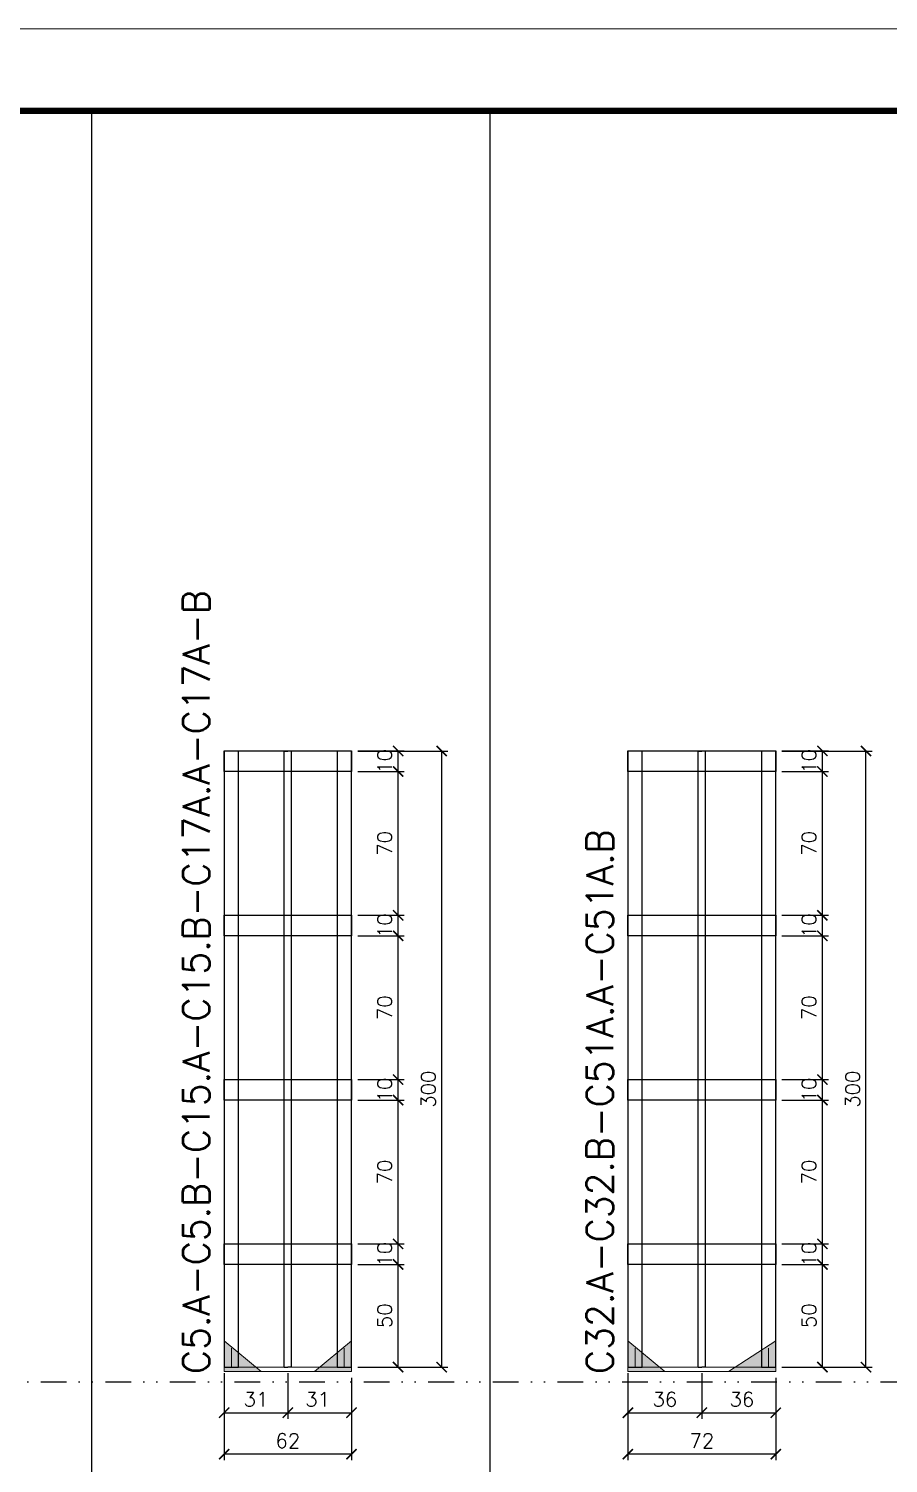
# Model space of a CAD drawing. Extents: x 2949 to 9203, y -16089 to 12527.
# Drawn here: x 8416 to 8834, y -14589 to -13890 of the extents above; entities that cross this region are included whole.
import ezdxf

# ---------------------------------------------------------------- set-up
doc = ezdxf.new("R2010")
doc.units = 0
for name, pattern in [('DASHED', [0.75, 0.5, -0.25]), ('DIVIDE2', [0.625, 0.25, -0.125, 0, -0.125, 0, -0.125]), ('HIDDEN', [0.375, 0.25, -0.125])]:
    doc.linetypes.add(name, pattern=pattern)
for name, color, linetype in [('COTA', 241, 'Continuous'), ('Nível', 160, 'Continuous'), ('SARR_2.2x10', 60, 'Continuous'), ('SARR_3.5x7', 81, 'Continuous'), ('SARR_7x7', 40, 'Continuous'), ('Texto Nível', 251, 'Continuous')]:
    doc.layers.add(name, color=color, linetype=linetype)
for name, color, linetype, lineweight in [('Folhas', 255, 'Continuous', 9), ('Madeira', 126, 'Continuous', 18), ('Sarr 2.2x7', 40, 'Continuous', 9), ('SARRAFO DE PRESSAO', 251, 'DASHED', 9), ('Texto Seção', 7, 'Continuous', 15)]:
    doc.layers.add(name, color=color, linetype=linetype, lineweight=lineweight)
doc.styles.add('REGUA-120', font='ROMANS.shx', dxfattribs={"height": 15})
doc.styles.add('ROMANS', font='romans.shx')
doc.dimstyles.new('Cota Paínel', dxfattribs={"dimtxt": 7, "dimasz": 5, "dimexe": 3, "dimexo": 3, "dimgap": 3, "dimtad": 1, "dimdec": 1, "dimzin": 12, "dimdsep": 46, "dimtxsty": 'ROMANS', "dimblk": 'ARCHTICK', "dimcen": 0, "dimclrd": 4, "dimclre": 4, "dimclrt": 1, "dimadec": 1, "dimazin": 3, "dimtfac": 1, "dimtdec": 1, "dimtmove": 0, "dimatfit": 3, "dimldrblk": 'OBLIQUE', "dimfxl": 1, "dimtolj": 1, "dimtzin": 12, "dimarcsym": 0})

# ---------------------------------------------------------------- blocks, each defined once
blk = doc.blocks.new('9999999999')
at = {"layer": 'Folhas'}
blk.add_lwpolyline([(98138.98, 34190.21), (99623.98, 34190.21), (99623.98, 35240.21), (98138.98, 35240.21)], close=True, dxfattribs=at)
at = {"layer": 'Folhas', "color": 30, "const_width": 3}
blk.add_lwpolyline([(98213.98, 34230.21), (99583.98, 34230.21), (99583.98, 35200.21), (98213.98, 35200.21)], close=True, dxfattribs=at)
blk = doc.blocks.new('_ArchTick')
at = {"color": 0, "linetype": 'ByBlock', "const_width": 0.15}
blk.add_lwpolyline([(-0.5, -0.5), (0.5, 0.5)], dxfattribs=at)
blk = doc.blocks.new('*D3347')
at = {"layer": 'COTA', "color": 4, "lineweight": -2, "transparency": 16777216}
for p, q in [((8510.83, -14560.41), (8510.83, -14587.59)), ((8572.83, -14560.41), (8572.83, -14587.59)), ((8572.83, -14584.59), (8510.83, -14584.59))]:
    blk.add_line(p, q, dxfattribs=at)
at = {"layer": 'Defpoints', "color": 0, "transparency": 16777216}
for p in [(8510.83, -14557.41), (8572.83, -14557.41), (8510.83, -14584.59)]:
    blk.add_point(p, dxfattribs=at)
at = {"layer": 'COTA', "color": 4, "lineweight": -2, "transparency": 16777216, "xscale": 5, "yscale": 5, "zscale": 5, "rotation": 180}
blk.add_blockref('_ArchTick', (8510.83, -14584.59), dxfattribs=at)
at = {"layer": 'COTA', "color": 4, "lineweight": -2, "transparency": 16777216, "xscale": 5, "yscale": 5, "zscale": 5}
blk.add_blockref('_ArchTick', (8572.83, -14584.59), dxfattribs=at)
at = {"layer": 'COTA', "color": 1, "transparency": 16777216, "insert": (8541.83, -14578.09), "char_height": 7, "attachment_point": 5, "style": 'ROMANS'}
blk.add_mtext('\\A1;62', dxfattribs=at)
blk = doc.blocks.new('_Oblique')
at = {"color": 0, "linetype": 'ByBlock', "lineweight": -2}
blk.add_line((-0.5, -0.5), (0.5, 0.5), dxfattribs=at)
blk = doc.blocks.new('*D3348')
at = {"layer": 'COTA', "color": 4, "lineweight": -2, "transparency": 16777216}
for p, q in [((8541.83, -14545.21), (8541.83, -14567.41)), ((8572.83, -14547.41), (8572.83, -14567.41)), ((8541.83, -14564.41), (8572.83, -14564.41))]:
    blk.add_line(p, q, dxfattribs=at)
at = {"layer": 'Defpoints', "color": 0, "transparency": 16777216}
for p in [(8541.83, -14542.21), (8572.83, -14544.41), (8572.83, -14564.41)]:
    blk.add_point(p, dxfattribs=at)
at = {"layer": 'COTA', "color": 4, "lineweight": -2, "transparency": 16777216, "xscale": 5, "yscale": 5, "zscale": 5, "rotation": 180}
blk.add_blockref('_ArchTick', (8541.83, -14564.41), dxfattribs=at)
at = {"layer": 'COTA', "color": 4, "lineweight": -2, "transparency": 16777216, "xscale": 5, "yscale": 5, "zscale": 5}
blk.add_blockref('_ArchTick', (8572.83, -14564.41), dxfattribs=at)
at = {"layer": 'COTA', "color": 1, "transparency": 16777216, "insert": (8556.33, -14557.91), "char_height": 7, "attachment_point": 5, "style": 'ROMANS'}
blk.add_mtext('\\A1;31', dxfattribs=at)
blk = doc.blocks.new('*D3349')
at = {"layer": 'COTA', "color": 4, "lineweight": -2, "transparency": 16777216}
for p, q in [((8510.83, -14545.21), (8510.83, -14567.41)), ((8541.83, -14545.21), (8541.83, -14567.41)), ((8510.83, -14564.41), (8541.83, -14564.41))]:
    blk.add_line(p, q, dxfattribs=at)
at = {"layer": 'Defpoints', "color": 0, "transparency": 16777216}
for p in [(8510.83, -14542.21), (8541.83, -14542.21), (8541.83, -14564.41)]:
    blk.add_point(p, dxfattribs=at)
at = {"layer": 'COTA', "color": 4, "lineweight": -2, "transparency": 16777216, "xscale": 5, "yscale": 5, "zscale": 5, "rotation": 180}
blk.add_blockref('_ArchTick', (8510.83, -14564.41), dxfattribs=at)
at = {"layer": 'COTA', "color": 4, "lineweight": -2, "transparency": 16777216, "xscale": 5, "yscale": 5, "zscale": 5}
blk.add_blockref('_ArchTick', (8541.83, -14564.41), dxfattribs=at)
at = {"layer": 'COTA', "color": 1, "transparency": 16777216, "insert": (8526.33, -14557.91), "char_height": 7, "attachment_point": 5, "style": 'ROMANS'}
blk.add_mtext('\\A1;31', dxfattribs=at)
blk = doc.blocks.new('*D3350')
at = {"layer": 'COTA', "color": 4, "lineweight": -2, "transparency": 16777216}
for p, q in [((8575.83, -14492.21), (8598.52, -14492.21)), ((8595.52, -14542.21), (8595.52, -14492.21)), ((8575.83, -14542.21), (8598.52, -14542.21))]:
    blk.add_line(p, q, dxfattribs=at)
at = {"layer": 'Defpoints', "color": 0, "transparency": 16777216}
for p in [(8572.83, -14492.21), (8595.52, -14492.21), (8572.83, -14542.21)]:
    blk.add_point(p, dxfattribs=at)
at = {"layer": 'COTA', "color": 4, "lineweight": -2, "transparency": 16777216, "xscale": 5, "yscale": 5, "zscale": 5}
for p, rotation in [((8595.52, -14492.21), 90), ((8595.52, -14542.21), 270)]:
    blk.add_blockref('_ArchTick', p, dxfattribs=dict(at, rotation=rotation))
at = {"layer": 'COTA', "color": 1, "transparency": 16777216, "insert": (8589.02, -14517.21), "char_height": 7, "attachment_point": 5, "rotation": 90, "style": 'ROMANS'}
blk.add_mtext('\\A1;50', dxfattribs=at)
blk = doc.blocks.new('*D3351')
at = {"layer": 'COTA', "color": 4, "lineweight": -2, "transparency": 16777216}
for p, q in [((8575.83, -14482.21), (8598.52, -14482.21)), ((8595.52, -14492.21), (8595.52, -14482.21)), ((8575.83, -14492.21), (8598.52, -14492.21))]:
    blk.add_line(p, q, dxfattribs=at)
at = {"layer": 'Defpoints', "color": 0, "transparency": 16777216}
for p in [(8572.83, -14482.21), (8595.52, -14482.21), (8572.83, -14492.21)]:
    blk.add_point(p, dxfattribs=at)
at = {"layer": 'COTA', "color": 4, "lineweight": -2, "transparency": 16777216, "xscale": 5, "yscale": 5, "zscale": 5}
for p, rotation in [((8595.52, -14482.21), 90), ((8595.52, -14492.21), 270)]:
    blk.add_blockref('_ArchTick', p, dxfattribs=dict(at, rotation=rotation))
at = {"layer": 'COTA', "color": 1, "transparency": 16777216, "insert": (8589.02, -14487.21), "char_height": 7, "attachment_point": 5, "rotation": 90, "style": 'ROMANS'}
blk.add_mtext('\\A1;10', dxfattribs=at)
blk = doc.blocks.new('*D3352')
at = {"layer": 'COTA', "color": 4, "lineweight": -2, "transparency": 16777216}
for p, q in [((8575.83, -14412.21), (8598.52, -14412.21)), ((8595.52, -14482.21), (8595.52, -14412.21)), ((8575.83, -14482.21), (8598.52, -14482.21))]:
    blk.add_line(p, q, dxfattribs=at)
at = {"layer": 'Defpoints', "color": 0, "transparency": 16777216}
for p in [(8572.83, -14412.21), (8595.52, -14412.21), (8572.83, -14482.21)]:
    blk.add_point(p, dxfattribs=at)
at = {"layer": 'COTA', "color": 4, "lineweight": -2, "transparency": 16777216, "xscale": 5, "yscale": 5, "zscale": 5}
for p, rotation in [((8595.52, -14412.21), 90), ((8595.52, -14482.21), 270)]:
    blk.add_blockref('_ArchTick', p, dxfattribs=dict(at, rotation=rotation))
at = {"layer": 'COTA', "color": 1, "transparency": 16777216, "insert": (8589.02, -14447.21), "char_height": 7, "attachment_point": 5, "rotation": 90, "style": 'ROMANS'}
blk.add_mtext('\\A1;70', dxfattribs=at)
blk = doc.blocks.new('*D3353')
at = {"layer": 'COTA', "color": 4, "lineweight": -2, "transparency": 16777216}
for p, q in [((8575.83, -14402.21), (8598.52, -14402.21)), ((8595.52, -14412.21), (8595.52, -14402.21)), ((8575.83, -14412.21), (8598.52, -14412.21))]:
    blk.add_line(p, q, dxfattribs=at)
at = {"layer": 'Defpoints', "color": 0, "transparency": 16777216}
for p in [(8572.83, -14402.21), (8595.52, -14402.21), (8572.83, -14412.21)]:
    blk.add_point(p, dxfattribs=at)
at = {"layer": 'COTA', "color": 4, "lineweight": -2, "transparency": 16777216, "xscale": 5, "yscale": 5, "zscale": 5}
for p, rotation in [((8595.52, -14402.21), 90), ((8595.52, -14412.21), 270)]:
    blk.add_blockref('_ArchTick', p, dxfattribs=dict(at, rotation=rotation))
at = {"layer": 'COTA', "color": 1, "transparency": 16777216, "insert": (8589.02, -14407.21), "char_height": 7, "attachment_point": 5, "rotation": 90, "style": 'ROMANS'}
blk.add_mtext('\\A1;10', dxfattribs=at)
blk = doc.blocks.new('*D3354')
at = {"layer": 'COTA', "color": 4, "lineweight": -2, "transparency": 16777216}
for p, q in [((8575.83, -14332.21), (8598.52, -14332.21)), ((8595.52, -14402.21), (8595.52, -14332.21)), ((8575.83, -14402.21), (8598.52, -14402.21))]:
    blk.add_line(p, q, dxfattribs=at)
at = {"layer": 'Defpoints', "color": 0, "transparency": 16777216}
for p in [(8572.83, -14332.21), (8595.52, -14332.21), (8572.83, -14402.21)]:
    blk.add_point(p, dxfattribs=at)
at = {"layer": 'COTA', "color": 4, "lineweight": -2, "transparency": 16777216, "xscale": 5, "yscale": 5, "zscale": 5}
for p, rotation in [((8595.52, -14332.21), 90), ((8595.52, -14402.21), 270)]:
    blk.add_blockref('_ArchTick', p, dxfattribs=dict(at, rotation=rotation))
at = {"layer": 'COTA', "color": 1, "transparency": 16777216, "insert": (8589.02, -14367.21), "char_height": 7, "attachment_point": 5, "rotation": 90, "style": 'ROMANS'}
blk.add_mtext('\\A1;70', dxfattribs=at)
blk = doc.blocks.new('*D3355')
at = {"layer": 'COTA', "color": 4, "lineweight": -2, "transparency": 16777216}
for p, q in [((8575.83, -14322.21), (8598.52, -14322.21)), ((8595.52, -14332.21), (8595.52, -14322.21)), ((8575.83, -14332.21), (8598.52, -14332.21))]:
    blk.add_line(p, q, dxfattribs=at)
at = {"layer": 'Defpoints', "color": 0, "transparency": 16777216}
for p in [(8572.83, -14322.21), (8595.52, -14322.21), (8572.83, -14332.21)]:
    blk.add_point(p, dxfattribs=at)
at = {"layer": 'COTA', "color": 4, "lineweight": -2, "transparency": 16777216, "xscale": 5, "yscale": 5, "zscale": 5}
for p, rotation in [((8595.52, -14322.21), 90), ((8595.52, -14332.21), 270)]:
    blk.add_blockref('_ArchTick', p, dxfattribs=dict(at, rotation=rotation))
at = {"layer": 'COTA', "color": 1, "transparency": 16777216, "insert": (8589.02, -14327.21), "char_height": 7, "attachment_point": 5, "rotation": 90, "style": 'ROMANS'}
blk.add_mtext('\\A1;10', dxfattribs=at)
blk = doc.blocks.new('*D3356')
at = {"layer": 'COTA', "color": 4, "lineweight": -2, "transparency": 16777216}
for p, q in [((8575.83, -14252.21), (8598.52, -14252.21)), ((8595.52, -14322.21), (8595.52, -14252.21)), ((8575.83, -14322.21), (8598.52, -14322.21))]:
    blk.add_line(p, q, dxfattribs=at)
at = {"layer": 'Defpoints', "color": 0, "transparency": 16777216}
for p in [(8572.83, -14252.21), (8595.52, -14252.21), (8572.83, -14322.21)]:
    blk.add_point(p, dxfattribs=at)
at = {"layer": 'COTA', "color": 4, "lineweight": -2, "transparency": 16777216, "xscale": 5, "yscale": 5, "zscale": 5}
for p, rotation in [((8595.52, -14252.21), 90), ((8595.52, -14322.21), 270)]:
    blk.add_blockref('_ArchTick', p, dxfattribs=dict(at, rotation=rotation))
at = {"layer": 'COTA', "color": 1, "transparency": 16777216, "insert": (8589.02, -14287.21), "char_height": 7, "attachment_point": 5, "rotation": 90, "style": 'ROMANS'}
blk.add_mtext('\\A1;70', dxfattribs=at)
blk = doc.blocks.new('*D3357')
at = {"layer": 'COTA', "color": 4, "lineweight": -2, "transparency": 16777216}
for p, q in [((8575.83, -14242.21), (8619.74, -14242.21)), ((8616.74, -14542.25), (8616.74, -14242.21)), ((8575.83, -14542.25), (8619.74, -14542.25))]:
    blk.add_line(p, q, dxfattribs=at)
at = {"layer": 'Defpoints', "color": 0, "transparency": 16777216}
for p in [(8572.83, -14242.21), (8616.74, -14242.21), (8572.83, -14542.25)]:
    blk.add_point(p, dxfattribs=at)
at = {"layer": 'COTA', "color": 4, "lineweight": -2, "transparency": 16777216, "xscale": 5, "yscale": 5, "zscale": 5}
for p, rotation in [((8616.74, -14242.21), 90), ((8616.74, -14542.25), 270)]:
    blk.add_blockref('_ArchTick', p, dxfattribs=dict(at, rotation=rotation))
at = {"layer": 'COTA', "color": 1, "transparency": 16777216, "insert": (8610.24, -14406.91), "char_height": 7, "attachment_point": 5, "rotation": 90, "style": 'ROMANS'}
blk.add_mtext('\\A1;300', dxfattribs=at)
blk = doc.blocks.new('*D3358')
at = {"layer": 'COTA', "color": 4, "lineweight": -2, "transparency": 16777216}
for p, q in [((8575.83, -14242.18), (8598.52, -14242.18)), ((8595.52, -14252.18), (8595.52, -14242.18)), ((8575.83, -14252.18), (8598.52, -14252.18))]:
    blk.add_line(p, q, dxfattribs=at)
at = {"layer": 'Defpoints', "color": 0, "transparency": 16777216}
for p in [(8572.83, -14242.18), (8595.52, -14242.18), (8572.83, -14252.18)]:
    blk.add_point(p, dxfattribs=at)
at = {"layer": 'COTA', "color": 4, "lineweight": -2, "transparency": 16777216, "xscale": 5, "yscale": 5, "zscale": 5}
for p, rotation in [((8595.52, -14242.18), 90), ((8595.52, -14252.18), 270)]:
    blk.add_blockref('_ArchTick', p, dxfattribs=dict(at, rotation=rotation))
at = {"layer": 'COTA', "color": 1, "transparency": 16777216, "insert": (8589.02, -14247.18), "char_height": 7, "attachment_point": 5, "rotation": 90, "style": 'ROMANS'}
blk.add_mtext('\\A1;10', dxfattribs=at)
blk = doc.blocks.new('*D3359')
at = {"layer": 'COTA', "color": 4, "lineweight": -2, "transparency": 16777216}
for p, q in [((8707.39, -14560.41), (8707.39, -14587.59)), ((8779.39, -14560.41), (8779.39, -14587.59)), ((8779.39, -14584.59), (8707.39, -14584.59))]:
    blk.add_line(p, q, dxfattribs=at)
at = {"layer": 'Defpoints', "color": 0, "transparency": 16777216}
for p in [(8707.39, -14557.41), (8779.39, -14557.41), (8707.39, -14584.59)]:
    blk.add_point(p, dxfattribs=at)
at = {"layer": 'COTA', "color": 4, "lineweight": -2, "transparency": 16777216, "xscale": 5, "yscale": 5, "zscale": 5, "rotation": 180}
blk.add_blockref('_ArchTick', (8707.39, -14584.59), dxfattribs=at)
at = {"layer": 'COTA', "color": 4, "lineweight": -2, "transparency": 16777216, "xscale": 5, "yscale": 5, "zscale": 5}
blk.add_blockref('_ArchTick', (8779.39, -14584.59), dxfattribs=at)
at = {"layer": 'COTA', "color": 1, "transparency": 16777216, "insert": (8743.39, -14578.09), "char_height": 7, "attachment_point": 5, "style": 'ROMANS'}
blk.add_mtext('\\A1;72', dxfattribs=at)
blk = doc.blocks.new('*D3360')
at = {"layer": 'COTA', "color": 4, "lineweight": -2, "transparency": 16777216}
for p, q in [((8743.39, -14545.21), (8743.39, -14567.41)), ((8779.39, -14547.41), (8779.39, -14567.41)), ((8743.39, -14564.41), (8779.39, -14564.41))]:
    blk.add_line(p, q, dxfattribs=at)
at = {"layer": 'Defpoints', "color": 0, "transparency": 16777216}
for p in [(8743.39, -14542.21), (8779.39, -14544.41), (8779.39, -14564.41)]:
    blk.add_point(p, dxfattribs=at)
at = {"layer": 'COTA', "color": 4, "lineweight": -2, "transparency": 16777216, "xscale": 5, "yscale": 5, "zscale": 5, "rotation": 180}
blk.add_blockref('_ArchTick', (8743.39, -14564.41), dxfattribs=at)
at = {"layer": 'COTA', "color": 4, "lineweight": -2, "transparency": 16777216, "xscale": 5, "yscale": 5, "zscale": 5}
blk.add_blockref('_ArchTick', (8779.39, -14564.41), dxfattribs=at)
at = {"layer": 'COTA', "color": 1, "transparency": 16777216, "insert": (8762.89, -14557.91), "char_height": 7, "attachment_point": 5, "style": 'ROMANS'}
blk.add_mtext('\\A1;36', dxfattribs=at)
blk = doc.blocks.new('*D3361')
at = {"layer": 'COTA', "color": 4, "lineweight": -2, "transparency": 16777216}
for p, q in [((8707.39, -14545.21), (8707.39, -14567.41)), ((8743.39, -14545.21), (8743.39, -14567.41)), ((8707.39, -14564.41), (8743.39, -14564.41))]:
    blk.add_line(p, q, dxfattribs=at)
at = {"layer": 'Defpoints', "color": 0, "transparency": 16777216}
for p in [(8707.39, -14542.21), (8743.39, -14542.21), (8743.39, -14564.41)]:
    blk.add_point(p, dxfattribs=at)
at = {"layer": 'COTA', "color": 4, "lineweight": -2, "transparency": 16777216, "xscale": 5, "yscale": 5, "zscale": 5, "rotation": 180}
blk.add_blockref('_ArchTick', (8707.39, -14564.41), dxfattribs=at)
at = {"layer": 'COTA', "color": 4, "lineweight": -2, "transparency": 16777216, "xscale": 5, "yscale": 5, "zscale": 5}
blk.add_blockref('_ArchTick', (8743.39, -14564.41), dxfattribs=at)
at = {"layer": 'COTA', "color": 1, "transparency": 16777216, "insert": (8725.39, -14557.91), "char_height": 7, "attachment_point": 5, "style": 'ROMANS'}
blk.add_mtext('\\A1;36', dxfattribs=at)
blk = doc.blocks.new('*D3362')
at = {"layer": 'COTA', "color": 4, "lineweight": -2, "transparency": 16777216}
for p, q in [((8782.39, -14492.21), (8805.09, -14492.21)), ((8802.09, -14542.21), (8802.09, -14492.21)), ((8782.39, -14542.21), (8805.09, -14542.21))]:
    blk.add_line(p, q, dxfattribs=at)
at = {"layer": 'Defpoints', "color": 0, "transparency": 16777216}
for p in [(8779.39, -14492.21), (8802.09, -14492.21), (8779.39, -14542.21)]:
    blk.add_point(p, dxfattribs=at)
at = {"layer": 'COTA', "color": 4, "lineweight": -2, "transparency": 16777216, "xscale": 5, "yscale": 5, "zscale": 5}
for p, rotation in [((8802.09, -14492.21), 90), ((8802.09, -14542.21), 270)]:
    blk.add_blockref('_ArchTick', p, dxfattribs=dict(at, rotation=rotation))
at = {"layer": 'COTA', "color": 1, "transparency": 16777216, "insert": (8795.59, -14517.21), "char_height": 7, "attachment_point": 5, "rotation": 90, "style": 'ROMANS'}
blk.add_mtext('\\A1;50', dxfattribs=at)
blk = doc.blocks.new('*D3363')
at = {"layer": 'COTA', "color": 4, "lineweight": -2, "transparency": 16777216}
for p, q in [((8782.39, -14482.21), (8805.09, -14482.21)), ((8802.09, -14492.21), (8802.09, -14482.21)), ((8782.39, -14492.21), (8805.09, -14492.21))]:
    blk.add_line(p, q, dxfattribs=at)
at = {"layer": 'Defpoints', "color": 0, "transparency": 16777216}
for p in [(8779.39, -14482.21), (8802.09, -14482.21), (8779.39, -14492.21)]:
    blk.add_point(p, dxfattribs=at)
at = {"layer": 'COTA', "color": 4, "lineweight": -2, "transparency": 16777216, "xscale": 5, "yscale": 5, "zscale": 5}
for p, rotation in [((8802.09, -14482.21), 90), ((8802.09, -14492.21), 270)]:
    blk.add_blockref('_ArchTick', p, dxfattribs=dict(at, rotation=rotation))
at = {"layer": 'COTA', "color": 1, "transparency": 16777216, "insert": (8795.59, -14487.21), "char_height": 7, "attachment_point": 5, "rotation": 90, "style": 'ROMANS'}
blk.add_mtext('\\A1;10', dxfattribs=at)
blk = doc.blocks.new('*D3364')
at = {"layer": 'COTA', "color": 4, "lineweight": -2, "transparency": 16777216}
for p, q in [((8782.39, -14412.21), (8805.09, -14412.21)), ((8802.09, -14482.21), (8802.09, -14412.21)), ((8782.39, -14482.21), (8805.09, -14482.21))]:
    blk.add_line(p, q, dxfattribs=at)
at = {"layer": 'Defpoints', "color": 0, "transparency": 16777216}
for p in [(8779.39, -14412.21), (8802.09, -14412.21), (8779.39, -14482.21)]:
    blk.add_point(p, dxfattribs=at)
at = {"layer": 'COTA', "color": 4, "lineweight": -2, "transparency": 16777216, "xscale": 5, "yscale": 5, "zscale": 5}
for p, rotation in [((8802.09, -14412.21), 90), ((8802.09, -14482.21), 270)]:
    blk.add_blockref('_ArchTick', p, dxfattribs=dict(at, rotation=rotation))
at = {"layer": 'COTA', "color": 1, "transparency": 16777216, "insert": (8795.59, -14447.21), "char_height": 7, "attachment_point": 5, "rotation": 90, "style": 'ROMANS'}
blk.add_mtext('\\A1;70', dxfattribs=at)
blk = doc.blocks.new('*D3365')
at = {"layer": 'COTA', "color": 4, "lineweight": -2, "transparency": 16777216}
for p, q in [((8782.39, -14402.21), (8805.09, -14402.21)), ((8802.09, -14412.21), (8802.09, -14402.21)), ((8782.39, -14412.21), (8805.09, -14412.21))]:
    blk.add_line(p, q, dxfattribs=at)
at = {"layer": 'Defpoints', "color": 0, "transparency": 16777216}
for p in [(8779.39, -14402.21), (8802.09, -14402.21), (8779.39, -14412.21)]:
    blk.add_point(p, dxfattribs=at)
at = {"layer": 'COTA', "color": 4, "lineweight": -2, "transparency": 16777216, "xscale": 5, "yscale": 5, "zscale": 5}
for p, rotation in [((8802.09, -14402.21), 90), ((8802.09, -14412.21), 270)]:
    blk.add_blockref('_ArchTick', p, dxfattribs=dict(at, rotation=rotation))
at = {"layer": 'COTA', "color": 1, "transparency": 16777216, "insert": (8795.59, -14407.21), "char_height": 7, "attachment_point": 5, "rotation": 90, "style": 'ROMANS'}
blk.add_mtext('\\A1;10', dxfattribs=at)
blk = doc.blocks.new('*D3366')
at = {"layer": 'COTA', "color": 4, "lineweight": -2, "transparency": 16777216}
for p, q in [((8782.39, -14332.21), (8805.09, -14332.21)), ((8802.09, -14402.21), (8802.09, -14332.21)), ((8782.39, -14402.21), (8805.09, -14402.21))]:
    blk.add_line(p, q, dxfattribs=at)
at = {"layer": 'Defpoints', "color": 0, "transparency": 16777216}
for p in [(8779.39, -14332.21), (8802.09, -14332.21), (8779.39, -14402.21)]:
    blk.add_point(p, dxfattribs=at)
at = {"layer": 'COTA', "color": 4, "lineweight": -2, "transparency": 16777216, "xscale": 5, "yscale": 5, "zscale": 5}
for p, rotation in [((8802.09, -14332.21), 90), ((8802.09, -14402.21), 270)]:
    blk.add_blockref('_ArchTick', p, dxfattribs=dict(at, rotation=rotation))
at = {"layer": 'COTA', "color": 1, "transparency": 16777216, "insert": (8795.59, -14367.21), "char_height": 7, "attachment_point": 5, "rotation": 90, "style": 'ROMANS'}
blk.add_mtext('\\A1;70', dxfattribs=at)
blk = doc.blocks.new('*D3367')
at = {"layer": 'COTA', "color": 4, "lineweight": -2, "transparency": 16777216}
for p, q in [((8782.39, -14322.21), (8805.09, -14322.21)), ((8802.09, -14332.21), (8802.09, -14322.21)), ((8782.39, -14332.21), (8805.09, -14332.21))]:
    blk.add_line(p, q, dxfattribs=at)
at = {"layer": 'Defpoints', "color": 0, "transparency": 16777216}
for p in [(8779.39, -14322.21), (8802.09, -14322.21), (8779.39, -14332.21)]:
    blk.add_point(p, dxfattribs=at)
at = {"layer": 'COTA', "color": 4, "lineweight": -2, "transparency": 16777216, "xscale": 5, "yscale": 5, "zscale": 5}
for p, rotation in [((8802.09, -14322.21), 90), ((8802.09, -14332.21), 270)]:
    blk.add_blockref('_ArchTick', p, dxfattribs=dict(at, rotation=rotation))
at = {"layer": 'COTA', "color": 1, "transparency": 16777216, "insert": (8795.59, -14327.21), "char_height": 7, "attachment_point": 5, "rotation": 90, "style": 'ROMANS'}
blk.add_mtext('\\A1;10', dxfattribs=at)
blk = doc.blocks.new('*D3368')
at = {"layer": 'COTA', "color": 4, "lineweight": -2, "transparency": 16777216}
for p, q in [((8782.39, -14252.21), (8805.09, -14252.21)), ((8802.09, -14322.21), (8802.09, -14252.21)), ((8782.39, -14322.21), (8805.09, -14322.21))]:
    blk.add_line(p, q, dxfattribs=at)
at = {"layer": 'Defpoints', "color": 0, "transparency": 16777216}
for p in [(8779.39, -14252.21), (8802.09, -14252.21), (8779.39, -14322.21)]:
    blk.add_point(p, dxfattribs=at)
at = {"layer": 'COTA', "color": 4, "lineweight": -2, "transparency": 16777216, "xscale": 5, "yscale": 5, "zscale": 5}
for p, rotation in [((8802.09, -14252.21), 90), ((8802.09, -14322.21), 270)]:
    blk.add_blockref('_ArchTick', p, dxfattribs=dict(at, rotation=rotation))
at = {"layer": 'COTA', "color": 1, "transparency": 16777216, "insert": (8795.59, -14287.21), "char_height": 7, "attachment_point": 5, "rotation": 90, "style": 'ROMANS'}
blk.add_mtext('\\A1;70', dxfattribs=at)
blk = doc.blocks.new('*D3369')
at = {"layer": 'COTA', "color": 4, "lineweight": -2, "transparency": 16777216}
for p, q in [((8782.39, -14242.21), (8826.31, -14242.21)), ((8823.31, -14542.25), (8823.31, -14242.21)), ((8782.39, -14542.25), (8826.31, -14542.25))]:
    blk.add_line(p, q, dxfattribs=at)
at = {"layer": 'Defpoints', "color": 0, "transparency": 16777216}
for p in [(8779.39, -14242.21), (8823.31, -14242.21), (8779.39, -14542.25)]:
    blk.add_point(p, dxfattribs=at)
at = {"layer": 'COTA', "color": 4, "lineweight": -2, "transparency": 16777216, "xscale": 5, "yscale": 5, "zscale": 5}
for p, rotation in [((8823.31, -14242.21), 90), ((8823.31, -14542.25), 270)]:
    blk.add_blockref('_ArchTick', p, dxfattribs=dict(at, rotation=rotation))
at = {"layer": 'COTA', "color": 1, "transparency": 16777216, "insert": (8816.81, -14406.91), "char_height": 7, "attachment_point": 5, "rotation": 90, "style": 'ROMANS'}
blk.add_mtext('\\A1;300', dxfattribs=at)
blk = doc.blocks.new('*D3370')
at = {"layer": 'COTA', "color": 4, "lineweight": -2, "transparency": 16777216}
for p, q in [((8782.39, -14242.18), (8805.09, -14242.18)), ((8802.09, -14252.18), (8802.09, -14242.18)), ((8782.39, -14252.18), (8805.09, -14252.18))]:
    blk.add_line(p, q, dxfattribs=at)
at = {"layer": 'Defpoints', "color": 0, "transparency": 16777216}
for p in [(8779.39, -14242.18), (8802.09, -14242.18), (8779.39, -14252.18)]:
    blk.add_point(p, dxfattribs=at)
at = {"layer": 'COTA', "color": 4, "lineweight": -2, "transparency": 16777216, "xscale": 5, "yscale": 5, "zscale": 5}
for p, rotation in [((8802.09, -14242.18), 90), ((8802.09, -14252.18), 270)]:
    blk.add_blockref('_ArchTick', p, dxfattribs=dict(at, rotation=rotation))
at = {"layer": 'COTA', "color": 1, "transparency": 16777216, "insert": (8795.59, -14247.18), "char_height": 7, "attachment_point": 5, "rotation": 90, "style": 'ROMANS'}
blk.add_mtext('\\A1;10', dxfattribs=at)

msp = doc.modelspace()

# ---------------------------------------------------------------- hatches: boundary and pattern name
at = {"layer": 'Madeira'}
h = msp.add_hatch(color=252, dxfattribs=at)
h.dxf.hatch_style = 2
h.paths.add_polyline_path([(8510.83, -14529.41), (8510.83, -14544.41), (8528.83, -14544.41)])
h = msp.add_hatch(color=252, dxfattribs=at)
h.dxf.hatch_style = 2
h.paths.add_polyline_path([(8572.83, -14529.41), (8572.83, -14544.41), (8554.83, -14544.41)])
h = msp.add_hatch(color=252, dxfattribs=at)
h.dxf.hatch_style = 2
h.paths.add_polyline_path([(8707.39, -14529.41), (8707.39, -14544.41), (8725.39, -14544.41)])
h = msp.add_hatch(color=252, dxfattribs=at)
h.dxf.hatch_style = 2
h.paths.add_polyline_path([(8779.39, -14529.41), (8779.39, -14544.41), (8756.39, -14544.41)])

# ---------------------------------------------------------------- linework, layer by layer
at = {"layer": 'Madeira', "color": 1, "linetype": 'HIDDEN'}
for p, q in [((8514.33, -14532.91), (8514.33, -14542.21)), ((8514.33, -14532.91), (8514.33, -14542.21)), ((8517.83, -14536.41), (8517.83, -14542.21)), ((8569.33, -14532.91), (8569.33, -14542.21)), ((8569.33, -14532.91), (8569.33, -14542.21)), ((8710.89, -14532.91), (8710.89, -14542.21)), ((8710.89, -14532.91), (8710.89, -14542.21)), ((8714.39, -14536.41), (8714.39, -14542.21)), ((8775.89, -14532.91), (8775.89, -14542.21)), ((8775.89, -14532.91), (8775.89, -14542.21)), ((8520.66, -14542.21), (8510.83, -14542.21)), ((8520.66, -14542.21), (8510.83, -14542.21)), ((8526.63, -14542.21), (8510.83, -14542.21)), ((8557.03, -14542.21), (8572.83, -14542.21)), ((8562.99, -14542.21), (8572.83, -14542.21)), ((8562.99, -14542.21), (8572.83, -14542.21)), ((8717.22, -14542.21), (8707.39, -14542.21)), ((8717.22, -14542.21), (8707.39, -14542.21)), ((8723.19, -14542.21), (8707.39, -14542.21)), ((8763.59, -14542.21), (8779.39, -14542.21)), ((8769.56, -14542.21), (8779.39, -14542.21)), ((8769.56, -14542.21), (8779.39, -14542.21))]:
    msp.add_line(p, q, dxfattribs=at)
at = {"layer": 'Madeira'}
for p, q in [((8510.83, -14542.21), (8510.83, -14544.41)), ((8510.83, -14542.21), (8510.83, -14544.41)), ((8510.83, -14542.21), (8510.83, -14544.41)), ((8707.39, -14542.21), (8707.39, -14544.41)), ((8707.39, -14542.21), (8707.39, -14544.41)), ((8707.39, -14542.21), (8707.39, -14544.41))]:
    msp.add_line(p, q, dxfattribs=at)
at = {"layer": 'Madeira', "color": 0}
for points in [[(8510.83, -14529.41), (8510.83, -14544.41), (8528.83, -14544.41), (8510.83, -14529.41)], [(8572.83, -14529.41), (8572.83, -14544.41), (8554.83, -14544.41), (8572.83, -14529.41)], [(8707.39, -14529.41), (8707.39, -14544.41), (8725.39, -14544.41), (8707.39, -14529.41)], [(8779.39, -14529.41), (8779.39, -14544.41), (8756.39, -14544.41), (8779.39, -14529.41)]]:
    msp.add_lwpolyline(points, dxfattribs=at)
at = {"layer": 'Nível', "color": 4, "linetype": 'DIVIDE2', "ltscale": 50}
msp.add_line((7792.53, -14549.41), (9162.53, -14549.41), dxfattribs=at)
at = {"layer": 'Sarr 2.2x7'}
for points in [[(8572.83, -14542.21), (8510.83, -14542.21), (8510.83, -14544.41), (8572.83, -14544.41)], [(8779.39, -14542.21), (8707.39, -14542.21), (8707.39, -14544.41), (8779.39, -14544.41)]]:
    msp.add_lwpolyline(points, close=True, dxfattribs=at)
at = {"layer": 'SARR_2.2x10'}
for points in [[(8510.83, -14242.18), (8572.83, -14242.18), (8572.83, -14252.18), (8510.83, -14252.18)], [(8707.39, -14242.18), (8779.39, -14242.18), (8779.39, -14252.18), (8707.39, -14252.18)], [(8510.83, -14322.21), (8572.83, -14322.21), (8572.83, -14332.21), (8510.83, -14332.21)], [(8707.39, -14322.21), (8779.39, -14322.21), (8779.39, -14332.21), (8707.39, -14332.21)], [(8510.83, -14402.21), (8572.83, -14402.21), (8572.83, -14412.21), (8510.83, -14412.21)], [(8707.39, -14402.21), (8779.39, -14402.21), (8779.39, -14412.21), (8707.39, -14412.21)], [(8510.83, -14482.21), (8572.83, -14482.21), (8572.83, -14492.21), (8510.83, -14492.21)], [(8707.39, -14482.21), (8779.39, -14482.21), (8779.39, -14492.21), (8707.39, -14492.21)]]:
    msp.add_lwpolyline(points, close=True, dxfattribs=at)
at = {"layer": 'SARR_3.5x7'}
for p, q in [((8540.08, -14542.21), (8540.08, -14242.21)), ((8540.08, -14242.21), (8541.83, -14242.21)), ((8543.58, -14242.21), (8541.83, -14242.21)), ((8543.58, -14542.21), (8543.58, -14242.21)), ((8741.64, -14542.21), (8741.64, -14242.21)), ((8741.64, -14242.21), (8743.39, -14242.21)), ((8745.14, -14242.21), (8743.39, -14242.21)), ((8745.14, -14542.21), (8745.14, -14242.21)), ((8540.08, -14542.21), (8541.83, -14542.21)), ((8543.58, -14542.21), (8541.83, -14542.21)), ((8741.64, -14542.21), (8743.39, -14542.21)), ((8745.14, -14542.21), (8743.39, -14542.21))]:
    msp.add_line(p, q, dxfattribs=at)
at = {"layer": 'SARR_7x7'}
for points in [[(8510.83, -14542.21), (8517.83, -14542.21), (8517.83, -14242.21), (8510.83, -14242.21)], [(8565.83, -14542.21), (8572.83, -14542.21), (8572.83, -14242.21), (8565.83, -14242.21)], [(8707.39, -14542.21), (8714.39, -14542.21), (8714.39, -14242.21), (8707.39, -14242.21)], [(8772.39, -14542.21), (8779.39, -14542.21), (8779.39, -14242.21), (8772.39, -14242.21)]]:
    msp.add_lwpolyline(points, close=True, dxfattribs=at)
at = {"layer": 'Texto Nível'}
for p, q in [((8446.38, -14701.25), (8446.38, -13930.49)), ((8640.36, -14701.25), (8640.36, -13930.49))]:
    msp.add_line(p, q, dxfattribs=at)

# ---------------------------------------------------------------- block references
at = {"layer": 'SARRAFO DE PRESSAO', "color": 6, "linetype": 'ByBlock'}
msp.add_blockref('9999999999', (-90421.44, -49130.7), dxfattribs=at)

# ---------------------------------------------------------------- texts
at = {"layer": 'Texto Seção', "style": 'REGUA-120'}
for s, p in [('C5.A-C5.B-C15.A-C15.B-C17A.A-C17A-B', (8503.64, -14545.52)), ('C32.A-C32.B-C51A.A-C51A.B', (8700.2, -14545.52))]:
    msp.add_text(s, height=13, rotation=90, dxfattribs=at).set_placement(p)

# ---------------------------------------------------------------- dimensions: what is measured, and where the dimension line sits
at = {"layer": 'COTA'}
for base, p1, p2, picture, middle in [((8595.52, -14242.18), (8572.83, -14252.18), (8572.83, -14242.18), '*D3358', (8595.52, -14247.18)), ((8616.74, -14242.21), (8572.83, -14542.25), (8572.83, -14242.21), '*D3357', (8616.74, -14406.91)), ((8802.09, -14242.18), (8779.39, -14252.18), (8779.39, -14242.18), '*D3370', (8802.09, -14247.18)), ((8823.31, -14242.21), (8779.39, -14542.25), (8779.39, -14242.21), '*D3369', (8823.31, -14406.91)), ((8595.52, -14322.21), (8572.83, -14332.21), (8572.83, -14322.21), '*D3355', (8595.52, -14327.21)), ((8802.09, -14322.21), (8779.39, -14332.21), (8779.39, -14322.21), '*D3367', (8802.09, -14327.21)), ((8595.52, -14402.21), (8572.83, -14412.21), (8572.83, -14402.21), '*D3353', (8595.52, -14407.21)), ((8802.09, -14402.21), (8779.39, -14412.21), (8779.39, -14402.21), '*D3365', (8802.09, -14407.21)), ((8595.52, -14482.21), (8572.83, -14492.21), (8572.83, -14482.21), '*D3351', (8595.52, -14487.21)), ((8802.09, -14482.21), (8779.39, -14492.21), (8779.39, -14482.21), '*D3363', (8802.09, -14487.21))]:
    dim = msp.add_linear_dim(base=base, p1=p1, p2=p2, angle=90, dimstyle='Cota Paínel', dxfattribs=at)
    dim.commit()
    dim.dimension.update_dxf_attribs({"geometry": picture, "text_midpoint": middle, "dimtype": 160})
for base, p1, p2, angle, picture, middle in [((8595.52, -14252.21), (8572.83, -14322.21), (8572.83, -14252.21), 90, '*D3356', (8589.02, -14287.21)), ((8802.09, -14252.21), (8779.39, -14322.21), (8779.39, -14252.21), 90, '*D3368', (8795.59, -14287.21)), ((8595.52, -14332.21), (8572.83, -14402.21), (8572.83, -14332.21), 90, '*D3354', (8589.02, -14367.21)), ((8802.09, -14332.21), (8779.39, -14402.21), (8779.39, -14332.21), 90, '*D3366', (8795.59, -14367.21)), ((8595.52, -14412.21), (8572.83, -14482.21), (8572.83, -14412.21), 90, '*D3352', (8589.02, -14447.21)), ((8802.09, -14412.21), (8779.39, -14482.21), (8779.39, -14412.21), 90, '*D3364', (8795.59, -14447.21)), ((8595.52, -14492.21), (8572.83, -14542.21), (8572.83, -14492.21), 90, '*D3350', (8589.02, -14517.21)), ((8802.09, -14492.21), (8779.39, -14542.21), (8779.39, -14492.21), 90, '*D3362', (8795.59, -14517.21)), ((8510.83, -14584.59), (8572.83, -14557.41), (8510.83, -14557.41), 180, '*D3347', (8541.83, -14578.09)), ((8707.39, -14584.59), (8779.39, -14557.41), (8707.39, -14557.41), 180, '*D3359', (8743.39, -14578.09))]:
    dim = msp.add_linear_dim(base=base, p1=p1, p2=p2, angle=angle, dimstyle='Cota Paínel', dxfattribs=at)
    dim.commit()
    dim.dimension.update_dxf_attribs({"geometry": picture, "text_midpoint": middle})
for base, p1, p2, picture, middle in [((8541.83, -14564.41), (8510.83, -14542.21), (8541.83, -14542.21), '*D3349', (8526.33, -14557.91)), ((8743.39, -14564.41), (8707.39, -14542.21), (8743.39, -14542.21), '*D3361', (8725.39, -14557.91))]:
    dim = msp.add_linear_dim(base=base, p1=p1, p2=p2, dimstyle='Cota Paínel', dxfattribs=at)
    dim.commit()
    dim.dimension.update_dxf_attribs({"geometry": picture, "text_midpoint": middle})
for base, p1, p2, picture, middle in [((8572.83, -14564.41), (8541.83, -14542.21), (8572.83, -14544.41), '*D3348', (8556.33, -14564.41)), ((8779.39, -14564.41), (8743.39, -14542.21), (8779.39, -14544.41), '*D3360', (8762.89, -14564.41))]:
    dim = msp.add_linear_dim(base=base, p1=p1, p2=p2, dimstyle='Cota Paínel', dxfattribs=at)
    dim.commit()
    dim.dimension.update_dxf_attribs({"geometry": picture, "text_midpoint": middle, "dimtype": 160})

doc.saveas('drawing.dxf')
